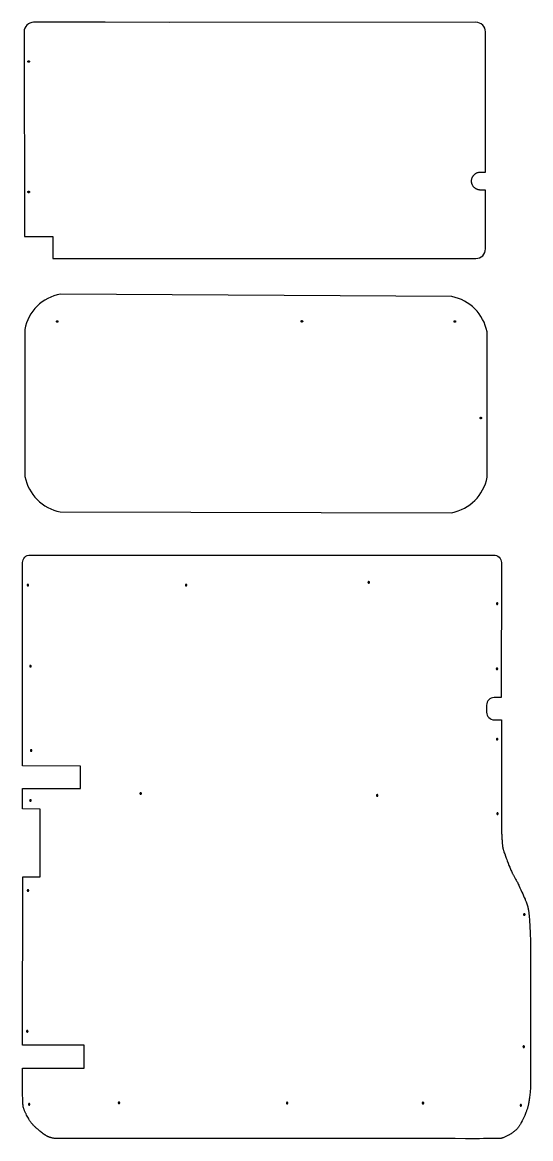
# Model space of a CAD drawing. Extents: x 850 to 7689, y -9166 to -905.
# Drawn here: x 850 to 2180, y -9166 to -6245 of the extents above; entities that cross this region are included whole.
import ezdxf

# ---------------------------------------------------------------- set-up
doc = ezdxf.new("R2010")
doc.units = 0
doc.layers.add('Default_Layer', color=1, linetype='CONTINUOUS')

msp = doc.modelspace()

# ---------------------------------------------------------------- linework, layer by layer
at = {"layer": 'Default_Layer'}
for points in [[(1236.2, -6245.7), (1066.4, -6244.9), (879.7, -6244.9, 0.414321), (854.7, -6269.9), (855.4, -6805.6), (929.9, -6805.6), (929.5, -6862.9), (1451.4, -6862.9), (2036.7, -6862.9, 0.414214), (2061.7, -6837.9), (2061.7, -6683.8), (2049, -6683.8), (2048.6, -6683.7), (2048, -6683.7), (2047.4, -6683.7), (2046.8, -6683.7), (2046.2, -6683.6), (2045, -6683.5), (2043.8, -6683.3), (2042.7, -6683), (2041.6, -6682.7), (2040.5, -6682.3), (2039.4, -6681.9), (2038.4, -6681.4), (2037.4, -6680.9), (2036.4, -6680.3), (2035.4, -6679.7), (2034.5, -6679.1), (2033.6, -6678.4), (2032.8, -6677.6), (2032, -6676.9), (2031.2, -6676), (2030.4, -6675.2), (2029.8, -6674.3), (2029.1, -6673.4), (2028.5, -6672.4), (2027.9, -6671.4), (2027.4, -6670.4), (2026.9, -6669.4), (2026.5, -6668.3), (2026.1, -6667.2), (2025.8, -6666.1), (2025.6, -6665), (2025.4, -6663.8), (2025.2, -6662.6), (2025.2, -6662.1), (2025.1, -6661.5), (2025.1, -6660.9), (2025.1, -6660.2), (2025.1, -6659.6), (2025.1, -6659), (2025.2, -6658.4), (2025.2, -6657.8), (2025.4, -6656.7), (2025.6, -6655.5), (2025.8, -6654.4), (2026.1, -6653.3), (2026.5, -6652.2), (2026.9, -6651.1), (2027.4, -6650.1), (2027.9, -6649), (2028.5, -6648.1), (2029.1, -6647.1), (2029.8, -6646.2), (2030.4, -6645.3), (2031.2, -6644.4), (2032, -6643.6), (2032.8, -6642.9), (2033.6, -6642.1), (2034.5, -6641.4), (2035.4, -6640.8), (2036.4, -6640.1), (2037.4, -6639.6), (2038.4, -6639.1), (2039.4, -6638.6), (2040.5, -6638.2), (2041.6, -6637.8), (2042.7, -6637.5), (2043.8, -6637.2), (2045, -6637), (2046.2, -6636.9), (2046.8, -6636.8), (2047.4, -6636.8), (2048, -6636.8), (2048.6, -6636.7), (2049.2, -6636.8), (2061.7, -6636.8), (2061.7, -6269.9, 0.414214), (2036.7, -6244.9), (1236.2, -6245.7)], [(2065.9, -7354), (2065.8, -7055, 0.304022), (1973.8, -6962.5), (949.9, -6956.4, 0.321483), (856.9, -7048.9), (856.9, -7433.4, 0.306061), (949.4, -7525.9), (1973.4, -7528, 0.306277), (2065.9, -7435.5), (2065.9, -7354)], [(850.1, -8982), (1012.1, -8982), (1012.1, -8921.3), (850.7, -8921.3), (851, -8480.8), (896.8, -8480.8), (896.8, -8303.7), (850.1, -8303.1), (850.1, -8249.7), (1002.1, -8249.7), (1002.1, -8190.9), (850.1, -8190.3), (850.8, -7658.8, -0.413846), (870.8, -7638.8), (2083.1, -7638.8, -0.414595), (2103.1, -7658.8), (2102.6, -8011.6), (2084.3, -8011.7, 0.414692), (2064.5, -8031.9), (2064.6, -8050.3, 0.410583), (2084.6, -8070.2), (2103.9, -8070.2), (2103.9, -8209.9), (2103.9, -8270), (2103.9, -8289.3), (2103.9, -8298.1), (2103.9, -8300.8), (2103.8, -8303.6), (2103.7, -8309.2), (2103.5, -8314.7), (2103.5, -8317.5), (2103.4, -8320.3), (2103.4, -8327.7), (2103.3, -8337.4), (2103.3, -8342.4), (2103.3, -8347.2), (2103.4, -8351.5), (2103.4, -8355), (2103.5, -8358), (2103.6, -8361.1), (2103.7, -8364.1), (2103.9, -8367.1), (2104, -8370.2), (2104.2, -8373.2), (2104.6, -8379.3), (2104.8, -8382.3), (2105, -8385.4), (2105.1, -8388.4), (2105.3, -8391.5), (2105.5, -8393), (2105.6, -8394.6), (2105.7, -8396.1), (2105.9, -8397.6), (2106.1, -8399.1), (2106.3, -8400.6), (2106.5, -8402.1), (2106.8, -8403.5), (2107.1, -8405), (2107.4, -8406.5), (2107.8, -8407.9), (2108.2, -8409.4), (2108.6, -8410.8), (2109, -8412.2), (2109.4, -8413.7), (2109.9, -8415.1), (2110.8, -8417.9), (2111.8, -8420.8), (2113.8, -8426.4), (2114.8, -8429.4), (2115.9, -8432.5), (2117.1, -8435.7), (2118.4, -8438.9), (2120.9, -8445.3), (2123.1, -8450.9), (2125.2, -8456), (2126.2, -8458.6), (2127.2, -8461.1), (2128.2, -8463.7), (2129.3, -8466.2), (2130.4, -8468.7), (2131, -8470), (2131.6, -8471.2), (2132.2, -8472.5), (2132.9, -8473.9), (2133.7, -8475.3), (2134.6, -8476.9), (2136.4, -8480), (2138.3, -8483.3), (2140.2, -8486.6), (2142, -8489.7), (2143.6, -8492.7), (2144.4, -8494), (2145, -8495.3), (2146.2, -8497.6), (2147.4, -8500.1), (2148.6, -8502.5), (2149.7, -8504.9), (2151.9, -8509.8), (2154.1, -8514.6), (2157.1, -8521.3), (2159.1, -8525.6), (2161.1, -8530.2), (2163.1, -8534.8), (2165, -8539.2), (2165.8, -8541.2), (2166.5, -8543), (2167.2, -8544.7), (2167.7, -8546.1), (2168.6, -8548.7), (2169.5, -8551.3), (2170.4, -8554), (2171.2, -8556.6), (2172, -8559.3), (2172.3, -8560.6), (2172.7, -8561.9), (2173, -8563.3), (2173.3, -8564.6), (2173.6, -8566), (2173.8, -8567.3), (2174.1, -8568.8), (2174.3, -8570.4), (2174.6, -8572.1), (2174.8, -8573.9), (2175, -8575.9), (2175.2, -8578), (2175.6, -8582.3), (2176, -8586.8), (2176.4, -8591.3), (2177, -8600), (2177.3, -8604.6), (2177.6, -8609.9), (2178, -8615.8), (2178.3, -8622.2), (2178.6, -8628.8), (2178.9, -8635.5), (2179.1, -8642.1), (2179.2, -8648.3), (2179.3, -8650.8), (2179.3, -8655.1), (2179.4, -8668.9), (2179.5, -8688.5), (2179.6, -8713.2), (2179.7, -8773.3), (2179.7, -8806.8), (2179.8, -8841.3), (2179.8, -8875.8), (2179.8, -8909.3), (2179.8, -8940.8), (2179.7, -8969.4), (2179.7, -8993.9), (2179.6, -9004.4), (2179.6, -9013.5), (2179.5, -9021.2), (2179.4, -9027.2), (2179.3, -9031.5), (2179.3, -9032.9), (2179.2, -9033.9), (2179, -9036.9), (2178.8, -9040), (2178.5, -9043.2), (2178.1, -9046.5), (2177.7, -9049.8), (2177.3, -9053.2), (2176.9, -9056.5), (2176.5, -9059.7), (2176, -9062.9), (2175.6, -9065.9), (2175.1, -9068.8), (2174.7, -9071.6), (2174.2, -9074.1), (2173.8, -9076.4), (2173.4, -9078.5), (2173, -9080.2), (2172.6, -9081.9), (2172.1, -9083.5), (2171.6, -9085.3), (2171.1, -9087), (2170.5, -9088.8), (2169.9, -9090.5), (2169.3, -9092.3), (2168.7, -9094), (2167.4, -9097.3), (2166.3, -9100.3), (2165.2, -9102.9), (2164.3, -9105.1), (2163.6, -9106.9), (2162.8, -9108.8), (2161.9, -9110.7), (2161.1, -9112.5), (2160.2, -9114.4), (2159.3, -9116.2), (2158.4, -9118), (2157.5, -9119.8), (2155.2, -9124), (2153.8, -9126.6), (2153, -9127.9), (2152.2, -9129.2), (2151.4, -9130.5), (2150.6, -9131.9), (2149.8, -9133.2), (2148.9, -9134.5), (2148, -9135.7), (2147.2, -9136.9), (2146.3, -9138.1), (2145.4, -9139.2), (2144.5, -9140.2), (2143.5, -9141.2), (2142.6, -9142.2), (2141.6, -9143.1), (2140.6, -9144.1), (2139.6, -9145), (2138.5, -9145.9), (2137.5, -9146.8), (2136.4, -9147.6), (2135.3, -9148.5), (2134.2, -9149.3), (2133.1, -9150.1), (2132, -9150.9), (2130.9, -9151.7), (2129.7, -9152.4), (2128.6, -9153.2), (2126.1, -9154.7), (2124.7, -9155.6), (2123.3, -9156.4), (2121.8, -9157.3), (2120.2, -9158.1), (2118.5, -9159), (2116.9, -9159.9), (2115.2, -9160.7), (2113.4, -9161.5), (2111.7, -9162.3), (2109.9, -9163), (2108.1, -9163.6), (2107.2, -9163.9), (2106.4, -9164.2), (2105.5, -9164.5), (2104.6, -9164.7), (2103.7, -9165), (2102.9, -9165.2), (2102.2, -9165.3), (2101.3, -9165.3), (2100, -9165.4), (2098.4, -9165.5), (2096.4, -9165.6), (2094.2, -9165.6), (2088.8, -9165.7), (2082.2, -9165.8), (2074.6, -9165.9), (2065.9, -9166), (2056.3, -9166), (2045.8, -9166.1), (2034.5, -9166.1), (2009.7, -9166.1), (1982.4, -9166), (1953.2, -9165.9), (1891, -9165.7), (1827.4, -9165.5), (1796.4, -9165.3), (1766.6, -9165.2), (1738.6, -9165.2), (1712.9, -9165.2), (1322.9, -9165.2), (1297.2, -9165.2), (1269.1, -9165.2), (1208, -9165.3), (1144, -9165.4), (1081.4, -9165.5), (1024.7, -9165.5), (999.8, -9165.5), (978.1, -9165.5), (960, -9165.5), (946.1, -9165.4), (940.9, -9165.4), (936.9, -9165.3), (934.3, -9165.2), (933.4, -9165.2), (933, -9165.2), (931.9, -9165), (930.8, -9164.8), (929.7, -9164.6), (928.6, -9164.4), (927.5, -9164.2), (926.5, -9163.9), (925.4, -9163.6), (924.3, -9163.3), (923.3, -9163), (922.2, -9162.7), (921.1, -9162.3), (920.1, -9161.9), (919.1, -9161.5), (918, -9161.1), (917, -9160.7), (916, -9160.2), (915, -9159.7), (914, -9159.1), (912.9, -9158.5), (911.8, -9157.9), (910.7, -9157.2), (909.6, -9156.4), (908.5, -9155.6), (907.3, -9154.8), (905, -9153.2), (902.8, -9151.4), (900.5, -9149.7), (898.4, -9148), (896.1, -9146.1), (893.4, -9143.9), (890.4, -9141.5), (888.9, -9140.2), (887.4, -9138.8), (885.8, -9137.5), (884.3, -9136.1), (882.8, -9134.7), (881.4, -9133.3), (880.1, -9132), (878.8, -9130.7), (877.6, -9129.4), (876.5, -9128.2), (875.5, -9127), (874.5, -9125.8), (873.6, -9124.5), (872.7, -9123.3), (871.7, -9122), (870.9, -9120.7), (870, -9119.4), (869.1, -9118.1), (868.3, -9116.8), (867.5, -9115.4), (866.7, -9114.1), (865.9, -9112.7), (864.4, -9110), (862.9, -9107.2), (861.4, -9104.4), (859.9, -9101.4), (859.1, -9099.9), (858.3, -9098.3), (857.6, -9096.8), (856.8, -9095.2), (856.1, -9093.6), (855.5, -9091.9), (854.8, -9090.3), (854.2, -9088.6), (853.7, -9087), (853.2, -9085.3), (852.9, -9084.4), (852.7, -9083.6), (852.5, -9082.8), (852.3, -9081.9), (852.3, -9081.5), (852.2, -9080.9), (852, -9079.6), (851.9, -9078), (851.7, -9076.1), (851.6, -9073.9), (851.5, -9071.5), (851.4, -9068.9), (851.2, -9066.1), (851, -9059.8), (850.8, -9053), (850.7, -9045.7), (850.5, -9038), (850.4, -9030.2), (850.3, -9022.3), (850.3, -9014.5), (850.2, -9007), (850.1, -8993.1), (850.1, -8982)]]:
    msp.add_lwpolyline(points, format="xyb", close=True, dxfattribs=at)
for points in [[(868.7, -6347.6), (868.7, -6347.8), (868.6, -6348), (868.6, -6348.2), (868.5, -6348.4), (868.4, -6348.6), (868.3, -6348.8), (868.2, -6348.9), (868.1, -6349.1), (867.9, -6349.2), (867.8, -6349.3), (867.6, -6349.4), (867.4, -6349.5), (867.3, -6349.6), (867.1, -6349.6), (866.9, -6349.6), (866.7, -6349.6), (866.5, -6349.6), (866.3, -6349.6), (866.1, -6349.6), (865.9, -6349.5), (865.7, -6349.4), (865.5, -6349.3), (865.4, -6349.2), (865.3, -6349.1), (865.1, -6348.9), (865, -6348.8), (864.9, -6348.6), (864.8, -6348.4), (864.8, -6348.2), (864.7, -6348), (864.7, -6347.8), (864.7, -6347.6), (864.7, -6347.4), (864.7, -6347.2), (864.8, -6347), (864.8, -6346.9), (864.9, -6346.7), (865, -6346.5), (865.1, -6346.4), (865.3, -6346.2), (865.4, -6346.1), (865.5, -6346), (865.7, -6345.9), (865.9, -6345.8), (866.1, -6345.7), (866.3, -6345.7), (866.5, -6345.7), (866.7, -6345.6), (866.9, -6345.7), (867.1, -6345.7), (867.3, -6345.7), (867.4, -6345.8), (867.6, -6345.9), (867.8, -6346), (867.9, -6346.1), (868.1, -6346.2), (868.2, -6346.4), (868.3, -6346.5), (868.4, -6346.7), (868.5, -6346.9), (868.6, -6347), (868.6, -6347.2), (868.7, -6347.4), (868.7, -6347.6)], [(868.6, -6688.8), (868.6, -6689), (868.6, -6689.2), (868.6, -6689.4), (868.5, -6689.6), (868.4, -6689.8), (868.3, -6690), (868.2, -6690.1), (868.1, -6690.3), (867.9, -6690.4), (867.8, -6690.5), (867.6, -6690.6), (867.4, -6690.7), (867.2, -6690.7), (867, -6690.8), (866.8, -6690.8), (866.6, -6690.8), (866.4, -6690.8), (866.2, -6690.8), (866.1, -6690.7), (865.9, -6690.7), (865.7, -6690.6), (865.5, -6690.5), (865.4, -6690.4), (865.2, -6690.3), (865.1, -6690.1), (865, -6690), (864.9, -6689.8), (864.8, -6689.6), (864.7, -6689.4), (864.7, -6689.2), (864.7, -6689), (864.6, -6688.8), (864.7, -6688.6), (864.7, -6688.4), (864.7, -6688.2), (864.8, -6688.1), (864.9, -6687.9), (865, -6687.7), (865.1, -6687.6), (865.2, -6687.4), (865.4, -6687.3), (865.5, -6687.2), (865.7, -6687.1), (865.9, -6687), (866.1, -6686.9), (866.2, -6686.9), (866.4, -6686.8), (866.6, -6686.8), (866.8, -6686.8), (867, -6686.9), (867.2, -6686.9), (867.4, -6687), (867.6, -6687.1), (867.8, -6687.2), (867.9, -6687.3), (868.1, -6687.4), (868.2, -6687.6), (868.3, -6687.7), (868.4, -6687.9), (868.5, -6688.1), (868.6, -6688.2), (868.6, -6688.4), (868.6, -6688.6), (868.6, -6688.8)], [(943.3, -7027.8), (943.3, -7028), (943.2, -7028.2), (943.2, -7028.4), (943.1, -7028.5), (943, -7028.7), (942.9, -7028.9), (942.8, -7029), (942.7, -7029.2), (942.6, -7029.3), (942.4, -7029.4), (942.2, -7029.5), (942.1, -7029.6), (941.9, -7029.7), (941.7, -7029.7), (941.5, -7029.8), (941.3, -7029.8), (941.1, -7029.8), (940.9, -7029.7), (940.7, -7029.7), (940.5, -7029.6), (940.3, -7029.5), (940.2, -7029.4), (940, -7029.3), (939.9, -7029.2), (939.7, -7029), (939.6, -7028.9), (939.5, -7028.7), (939.4, -7028.5), (939.4, -7028.4), (939.3, -7028.2), (939.3, -7028), (939.3, -7027.8), (939.3, -7027.6), (939.3, -7027.4), (939.4, -7027.2), (939.4, -7027), (939.5, -7026.8), (939.6, -7026.6), (939.7, -7026.5), (939.9, -7026.3), (940, -7026.2), (940.2, -7026.1), (940.3, -7026), (940.5, -7025.9), (940.7, -7025.9), (940.9, -7025.8), (941.1, -7025.8), (941.3, -7025.8), (941.5, -7025.8), (941.7, -7025.8), (941.9, -7025.9), (942.1, -7025.9), (942.2, -7026), (942.4, -7026.1), (942.6, -7026.2), (942.7, -7026.3), (942.8, -7026.5), (942.9, -7026.6), (943, -7026.8), (943.1, -7027), (943.2, -7027.2), (943.2, -7027.4), (943.3, -7027.6), (943.3, -7027.8)], [(1583.4, -7027.3), (1583.4, -7027.5), (1583.4, -7027.7), (1583.3, -7027.9), (1583.3, -7028.1), (1583.2, -7028.3), (1583.1, -7028.4), (1583, -7028.6), (1582.8, -7028.7), (1582.7, -7028.9), (1582.5, -7029), (1582.4, -7029.1), (1582.2, -7029.2), (1582, -7029.2), (1581.8, -7029.3), (1581.6, -7029.3), (1581.4, -7029.3), (1581.2, -7029.3), (1581, -7029.3), (1580.8, -7029.2), (1580.6, -7029.2), (1580.5, -7029.1), (1580.3, -7029), (1580.2, -7028.9), (1580, -7028.7), (1579.9, -7028.6), (1579.8, -7028.4), (1579.7, -7028.3), (1579.6, -7028.1), (1579.5, -7027.9), (1579.5, -7027.7), (1579.4, -7027.5), (1579.4, -7027.3), (1579.4, -7027.1), (1579.5, -7026.9), (1579.5, -7026.7), (1579.6, -7026.5), (1579.7, -7026.4), (1579.8, -7026.2), (1579.9, -7026.1), (1580, -7025.9), (1580.2, -7025.8), (1580.3, -7025.7), (1580.5, -7025.6), (1580.6, -7025.5), (1580.8, -7025.4), (1581, -7025.4), (1581.2, -7025.3), (1581.4, -7025.3), (1581.6, -7025.3), (1581.8, -7025.4), (1582, -7025.4), (1582.2, -7025.5), (1582.4, -7025.6), (1582.5, -7025.7), (1582.7, -7025.8), (1582.8, -7025.9), (1583, -7026.1), (1583.1, -7026.2), (1583.2, -7026.4), (1583.3, -7026.5), (1583.3, -7026.7), (1583.4, -7026.9), (1583.4, -7027.1), (1583.4, -7027.3)], [(1983.4, -7027.7), (1983.4, -7027.9), (1983.4, -7028.1), (1983.3, -7028.2), (1983.3, -7028.4), (1983.2, -7028.6), (1983.1, -7028.8), (1983, -7028.9), (1982.8, -7029.1), (1982.7, -7029.2), (1982.5, -7029.3), (1982.4, -7029.4), (1982.2, -7029.5), (1982, -7029.6), (1981.8, -7029.6), (1981.6, -7029.6), (1981.4, -7029.7), (1981.2, -7029.6), (1981, -7029.6), (1980.8, -7029.6), (1980.6, -7029.5), (1980.5, -7029.4), (1980.3, -7029.3), (1980.1, -7029.2), (1980, -7029.1), (1979.9, -7028.9), (1979.8, -7028.8), (1979.7, -7028.6), (1979.6, -7028.4), (1979.5, -7028.2), (1979.5, -7028.1), (1979.4, -7027.9), (1979.4, -7027.7), (1979.4, -7027.4), (1979.5, -7027.2), (1979.5, -7027.1), (1979.6, -7026.9), (1979.7, -7026.7), (1979.8, -7026.5), (1979.9, -7026.4), (1980, -7026.2), (1980.1, -7026.1), (1980.3, -7026), (1980.5, -7025.9), (1980.6, -7025.8), (1980.8, -7025.7), (1981, -7025.7), (1981.2, -7025.7), (1981.4, -7025.7), (1981.6, -7025.7), (1981.8, -7025.7), (1982, -7025.7), (1982.2, -7025.8), (1982.4, -7025.9), (1982.5, -7026), (1982.7, -7026.1), (1982.8, -7026.2), (1983, -7026.4), (1983.1, -7026.5), (1983.2, -7026.7), (1983.3, -7026.9), (1983.3, -7027.1), (1983.4, -7027.2), (1983.4, -7027.4), (1983.4, -7027.7)], [(2051.5, -7280.3), (2051.5, -7280.6), (2051.5, -7280.8), (2051.4, -7280.9), (2051.3, -7281.1), (2051.3, -7281.3), (2051.2, -7281.5), (2051, -7281.6), (2050.9, -7281.8), (2050.8, -7281.9), (2050.6, -7282), (2050.4, -7282.1), (2050.3, -7282.2), (2050.1, -7282.3), (2049.9, -7282.3), (2049.7, -7282.3), (2049.5, -7282.3), (2049.3, -7282.3), (2049.1, -7282.3), (2048.9, -7282.3), (2048.7, -7282.2), (2048.5, -7282.1), (2048.4, -7282), (2048.2, -7281.9), (2048.1, -7281.8), (2047.9, -7281.6), (2047.8, -7281.5), (2047.7, -7281.3), (2047.6, -7281.1), (2047.6, -7280.9), (2047.5, -7280.8), (2047.5, -7280.6), (2047.5, -7280.3), (2047.5, -7280.1), (2047.5, -7279.9), (2047.6, -7279.8), (2047.6, -7279.6), (2047.7, -7279.4), (2047.8, -7279.2), (2047.9, -7279.1), (2048.1, -7278.9), (2048.2, -7278.8), (2048.4, -7278.7), (2048.5, -7278.6), (2048.7, -7278.5), (2048.9, -7278.4), (2049.1, -7278.4), (2049.3, -7278.4), (2049.5, -7278.3), (2049.7, -7278.4), (2049.9, -7278.4), (2050.1, -7278.4), (2050.3, -7278.5), (2050.4, -7278.6), (2050.6, -7278.7), (2050.8, -7278.8), (2050.9, -7278.9), (2051, -7279.1), (2051.2, -7279.2), (2051.3, -7279.4), (2051.3, -7279.6), (2051.4, -7279.8), (2051.5, -7279.9), (2051.5, -7280.1), (2051.5, -7280.3)], [(1758.1, -7710.3), (1758.1, -7710.1), (1758.1, -7709.9), (1758, -7709.7), (1758, -7709.5), (1757.9, -7709.4), (1757.8, -7709.2), (1757.7, -7709.1), (1757.5, -7708.9), (1757.4, -7708.8), (1757.2, -7708.7), (1757.1, -7708.6), (1756.9, -7708.5), (1756.7, -7708.4), (1756.5, -7708.4), (1756.3, -7708.3), (1756.1, -7708.3), (1755.9, -7708.3), (1755.7, -7708.4), (1755.5, -7708.4), (1755.4, -7708.5), (1755.2, -7708.6), (1755, -7708.7), (1754.9, -7708.8), (1754.7, -7708.9), (1754.6, -7709.1), (1754.5, -7709.2), (1754.4, -7709.4), (1754.3, -7709.5), (1754.2, -7709.7), (1754.2, -7709.9), (1754.1, -7710.1), (1754.1, -7710.3), (1754.1, -7710.5), (1754.2, -7710.7), (1754.2, -7710.9), (1754.3, -7711.1), (1754.4, -7711.3), (1754.5, -7711.4), (1754.6, -7711.6), (1754.7, -7711.7), (1754.9, -7711.9), (1755, -7712), (1755.2, -7712.1), (1755.4, -7712.2), (1755.5, -7712.2), (1755.7, -7712.3), (1755.9, -7712.3), (1756.1, -7712.3), (1756.3, -7712.3), (1756.5, -7712.3), (1756.7, -7712.2), (1756.9, -7712.2), (1757.1, -7712.1), (1757.2, -7712), (1757.4, -7711.9), (1757.5, -7711.7), (1757.7, -7711.6), (1757.8, -7711.4), (1757.9, -7711.3), (1758, -7711.1), (1758, -7710.9), (1758.1, -7710.7), (1758.1, -7710.5), (1758.1, -7710.3)], [(866.6, -7717.5), (866.6, -7717.3), (866.5, -7717.1), (866.5, -7716.9), (866.4, -7716.7), (866.3, -7716.6), (866.2, -7716.4), (866.1, -7716.3), (866, -7716.1), (865.9, -7716), (865.7, -7715.9), (865.5, -7715.8), (865.4, -7715.7), (865.2, -7715.6), (865, -7715.6), (864.8, -7715.5), (864.6, -7715.5), (864.4, -7715.5), (864.2, -7715.6), (864, -7715.6), (863.8, -7715.7), (863.6, -7715.8), (863.5, -7715.9), (863.3, -7716), (863.2, -7716.1), (863, -7716.3), (862.9, -7716.4), (862.8, -7716.6), (862.7, -7716.7), (862.7, -7716.9), (862.6, -7717.1), (862.6, -7717.3), (862.6, -7717.5), (862.6, -7717.7), (862.6, -7717.9), (862.7, -7718.1), (862.7, -7718.3), (862.8, -7718.5), (862.9, -7718.6), (863, -7718.8), (863.2, -7718.9), (863.3, -7719.1), (863.5, -7719.2), (863.6, -7719.3), (863.8, -7719.4), (864, -7719.4), (864.2, -7719.5), (864.4, -7719.5), (864.6, -7719.5), (864.8, -7719.5), (865, -7719.5), (865.2, -7719.4), (865.4, -7719.4), (865.5, -7719.3), (865.7, -7719.2), (865.9, -7719.1), (866, -7718.9), (866.1, -7718.8), (866.2, -7718.6), (866.3, -7718.5), (866.4, -7718.3), (866.5, -7718.1), (866.5, -7717.9), (866.6, -7717.7), (866.6, -7717.5)], [(1280.5, -7717.5), (1280.5, -7717.3), (1280.5, -7717.1), (1280.4, -7716.9), (1280.4, -7716.7), (1280.3, -7716.6), (1280.2, -7716.4), (1280.1, -7716.3), (1279.9, -7716.1), (1279.8, -7716), (1279.6, -7715.9), (1279.5, -7715.8), (1279.3, -7715.7), (1279.1, -7715.6), (1278.9, -7715.6), (1278.7, -7715.5), (1278.5, -7715.5), (1278.3, -7715.5), (1278.1, -7715.6), (1277.9, -7715.6), (1277.7, -7715.7), (1277.6, -7715.8), (1277.4, -7715.9), (1277.3, -7716), (1277.1, -7716.1), (1277, -7716.3), (1276.9, -7716.4), (1276.8, -7716.6), (1276.7, -7716.7), (1276.6, -7716.9), (1276.6, -7717.1), (1276.5, -7717.3), (1276.5, -7717.5), (1276.5, -7717.7), (1276.6, -7717.9), (1276.6, -7718.1), (1276.7, -7718.3), (1276.8, -7718.5), (1276.9, -7718.6), (1277, -7718.8), (1277.1, -7718.9), (1277.3, -7719.1), (1277.4, -7719.2), (1277.6, -7719.3), (1277.7, -7719.4), (1277.9, -7719.4), (1278.1, -7719.5), (1278.3, -7719.5), (1278.5, -7719.5), (1278.7, -7719.5), (1278.9, -7719.5), (1279.1, -7719.4), (1279.3, -7719.4), (1279.5, -7719.3), (1279.6, -7719.2), (1279.8, -7719.1), (1279.9, -7718.9), (1280.1, -7718.8), (1280.2, -7718.6), (1280.3, -7718.5), (1280.4, -7718.3), (1280.4, -7718.1), (1280.5, -7717.9), (1280.5, -7717.7), (1280.5, -7717.5)], [(2094.3, -7766), (2094.3, -7765.8), (2094.3, -7765.6), (2094.2, -7765.4), (2094.1, -7765.2), (2094.1, -7765), (2094, -7764.8), (2093.8, -7764.7), (2093.7, -7764.5), (2093.6, -7764.4), (2093.4, -7764.3), (2093.3, -7764.2), (2093.1, -7764.1), (2092.9, -7764.1), (2092.7, -7764), (2092.5, -7764), (2092.3, -7764), (2092.1, -7764), (2091.9, -7764), (2091.7, -7764.1), (2091.5, -7764.1), (2091.4, -7764.2), (2091.2, -7764.3), (2091, -7764.4), (2090.9, -7764.5), (2090.8, -7764.7), (2090.6, -7764.8), (2090.5, -7765), (2090.5, -7765.2), (2090.4, -7765.4), (2090.3, -7765.6), (2090.3, -7765.8), (2090.3, -7766), (2090.3, -7766.2), (2090.3, -7766.4), (2090.4, -7766.6), (2090.5, -7766.7), (2090.5, -7766.9), (2090.6, -7767.1), (2090.8, -7767.2), (2090.9, -7767.4), (2091, -7767.5), (2091.2, -7767.6), (2091.4, -7767.7), (2091.5, -7767.8), (2091.7, -7767.9), (2091.9, -7767.9), (2092.1, -7768), (2092.3, -7768), (2092.5, -7768), (2092.7, -7767.9), (2092.9, -7767.9), (2093.1, -7767.8), (2093.3, -7767.7), (2093.4, -7767.6), (2093.6, -7767.5), (2093.7, -7767.4), (2093.8, -7767.2), (2094, -7767.1), (2094.1, -7766.9), (2094.1, -7766.7), (2094.2, -7766.6), (2094.3, -7766.4), (2094.3, -7766.2), (2094.3, -7766)], [(873.2, -7929.7), (873.2, -7929.5), (873.2, -7929.3), (873.2, -7929.1), (873.1, -7928.9), (873, -7928.7), (872.9, -7928.6), (872.8, -7928.4), (872.7, -7928.3), (872.5, -7928.2), (872.4, -7928), (872.2, -7927.9), (872, -7927.9), (871.8, -7927.8), (871.6, -7927.7), (871.5, -7927.7), (871.2, -7927.7), (871, -7927.7), (870.8, -7927.7), (870.7, -7927.8), (870.5, -7927.9), (870.3, -7927.9), (870.1, -7928), (870, -7928.2), (869.8, -7928.3), (869.7, -7928.4), (869.6, -7928.6), (869.5, -7928.7), (869.4, -7928.9), (869.3, -7929.1), (869.3, -7929.3), (869.3, -7929.5), (869.2, -7929.7), (869.3, -7929.9), (869.3, -7930.1), (869.3, -7930.3), (869.4, -7930.5), (869.5, -7930.7), (869.6, -7930.8), (869.7, -7931), (869.8, -7931.1), (870, -7931.2), (870.1, -7931.4), (870.3, -7931.5), (870.5, -7931.5), (870.7, -7931.6), (870.8, -7931.7), (871, -7931.7), (871.2, -7931.7), (871.5, -7931.7), (871.6, -7931.7), (871.8, -7931.6), (872, -7931.5), (872.2, -7931.5), (872.4, -7931.4), (872.5, -7931.2), (872.7, -7931.1), (872.8, -7931), (872.9, -7930.8), (873, -7930.7), (873.1, -7930.5), (873.2, -7930.3), (873.2, -7930.1), (873.2, -7929.9), (873.2, -7929.7)], [(2093.7, -7936.7), (2093.7, -7936.5), (2093.6, -7936.3), (2093.6, -7936.1), (2093.5, -7935.9), (2093.4, -7935.7), (2093.3, -7935.6), (2093.2, -7935.4), (2093.1, -7935.3), (2092.9, -7935.1), (2092.8, -7935), (2092.6, -7934.9), (2092.5, -7934.8), (2092.3, -7934.8), (2092.1, -7934.7), (2091.9, -7934.7), (2091.7, -7934.7), (2091.5, -7934.7), (2091.3, -7934.7), (2091.1, -7934.8), (2090.9, -7934.8), (2090.7, -7934.9), (2090.6, -7935), (2090.4, -7935.1), (2090.3, -7935.3), (2090.1, -7935.4), (2090, -7935.6), (2089.9, -7935.7), (2089.8, -7935.9), (2089.8, -7936.1), (2089.7, -7936.3), (2089.7, -7936.5), (2089.7, -7936.7), (2089.7, -7936.9), (2089.7, -7937.1), (2089.8, -7937.3), (2089.8, -7937.4), (2089.9, -7937.6), (2090, -7937.8), (2090.1, -7937.9), (2090.3, -7938.1), (2090.4, -7938.2), (2090.6, -7938.3), (2090.7, -7938.4), (2090.9, -7938.5), (2091.1, -7938.6), (2091.3, -7938.6), (2091.5, -7938.7), (2091.7, -7938.7), (2091.9, -7938.7), (2092.1, -7938.6), (2092.3, -7938.6), (2092.5, -7938.5), (2092.6, -7938.4), (2092.8, -7938.3), (2092.9, -7938.2), (2093.1, -7938.1), (2093.2, -7937.9), (2093.3, -7937.8), (2093.4, -7937.6), (2093.5, -7937.4), (2093.6, -7937.3), (2093.6, -7937.1), (2093.7, -7936.9), (2093.7, -7936.7)], [(2094.2, -8120.9), (2094.2, -8120.7), (2094.1, -8120.5), (2094.1, -8120.3), (2094, -8120.1), (2093.9, -8119.9), (2093.8, -8119.8), (2093.7, -8119.6), (2093.6, -8119.5), (2093.4, -8119.3), (2093.3, -8119.2), (2093.1, -8119.1), (2092.9, -8119), (2092.8, -8119), (2092.6, -8118.9), (2092.4, -8118.9), (2092.2, -8118.9), (2092, -8118.9), (2091.8, -8118.9), (2091.6, -8119), (2091.4, -8119), (2091.2, -8119.1), (2091, -8119.2), (2090.9, -8119.3), (2090.8, -8119.5), (2090.6, -8119.6), (2090.5, -8119.8), (2090.4, -8119.9), (2090.3, -8120.1), (2090.3, -8120.3), (2090.2, -8120.5), (2090.2, -8120.7), (2090.2, -8120.9), (2090.2, -8121.1), (2090.2, -8121.3), (2090.3, -8121.5), (2090.3, -8121.7), (2090.4, -8121.8), (2090.5, -8122), (2090.6, -8122.2), (2090.8, -8122.3), (2090.9, -8122.4), (2091, -8122.6), (2091.2, -8122.7), (2091.4, -8122.7), (2091.6, -8122.8), (2091.8, -8122.9), (2092, -8122.9), (2092.2, -8122.9), (2092.4, -8122.9), (2092.6, -8122.9), (2092.8, -8122.8), (2092.9, -8122.7), (2093.1, -8122.7), (2093.3, -8122.6), (2093.4, -8122.4), (2093.6, -8122.3), (2093.7, -8122.2), (2093.8, -8122), (2093.9, -8121.8), (2094, -8121.7), (2094.1, -8121.5), (2094.1, -8121.3), (2094.2, -8121.1), (2094.2, -8120.9)], [(875.2, -8150.3), (875.2, -8150.1), (875.1, -8149.9), (875.1, -8149.7), (875, -8149.6), (874.9, -8149.4), (874.8, -8149.2), (874.7, -8149.1), (874.6, -8148.9), (874.4, -8148.8), (874.3, -8148.7), (874.1, -8148.6), (873.9, -8148.5), (873.8, -8148.4), (873.6, -8148.4), (873.4, -8148.3), (873.2, -8148.3), (873, -8148.3), (872.8, -8148.4), (872.6, -8148.4), (872.4, -8148.5), (872.2, -8148.6), (872.1, -8148.7), (871.9, -8148.8), (871.8, -8148.9), (871.6, -8149.1), (871.5, -8149.2), (871.4, -8149.4), (871.3, -8149.6), (871.3, -8149.7), (871.2, -8149.9), (871.2, -8150.1), (871.2, -8150.3), (871.2, -8150.5), (871.2, -8150.7), (871.3, -8150.9), (871.3, -8151.1), (871.4, -8151.3), (871.5, -8151.5), (871.6, -8151.6), (871.8, -8151.8), (871.9, -8151.9), (872.1, -8152), (872.2, -8152.1), (872.4, -8152.2), (872.6, -8152.2), (872.8, -8152.3), (873, -8152.3), (873.2, -8152.3), (873.4, -8152.3), (873.6, -8152.3), (873.8, -8152.2), (873.9, -8152.2), (874.1, -8152.1), (874.3, -8152), (874.4, -8151.9), (874.6, -8151.8), (874.7, -8151.6), (874.8, -8151.5), (874.9, -8151.3), (875, -8151.1), (875.1, -8150.9), (875.1, -8150.7), (875.2, -8150.5), (875.2, -8150.3)], [(1161.5, -8262.7), (1161.5, -8262.5), (1161.5, -8262.3), (1161.4, -8262.1), (1161.4, -8261.9), (1161.3, -8261.8), (1161.2, -8261.6), (1161.1, -8261.4), (1160.9, -8261.3), (1160.8, -8261.2), (1160.6, -8261.1), (1160.5, -8261), (1160.3, -8260.9), (1160.1, -8260.8), (1159.9, -8260.8), (1159.7, -8260.7), (1159.5, -8260.7), (1159.3, -8260.7), (1159.1, -8260.8), (1158.9, -8260.8), (1158.7, -8260.9), (1158.6, -8261), (1158.4, -8261.1), (1158.2, -8261.2), (1158.1, -8261.3), (1158, -8261.4), (1157.9, -8261.6), (1157.8, -8261.8), (1157.7, -8261.9), (1157.6, -8262.1), (1157.6, -8262.3), (1157.5, -8262.5), (1157.5, -8262.7), (1157.5, -8262.9), (1157.6, -8263.1), (1157.6, -8263.3), (1157.7, -8263.5), (1157.8, -8263.7), (1157.9, -8263.8), (1158, -8264), (1158.1, -8264.1), (1158.2, -8264.3), (1158.4, -8264.4), (1158.6, -8264.5), (1158.7, -8264.6), (1158.9, -8264.6), (1159.1, -8264.7), (1159.3, -8264.7), (1159.5, -8264.7), (1159.7, -8264.7), (1159.9, -8264.7), (1160.1, -8264.6), (1160.3, -8264.6), (1160.5, -8264.5), (1160.6, -8264.4), (1160.8, -8264.3), (1160.9, -8264.1), (1161.1, -8264), (1161.2, -8263.8), (1161.3, -8263.7), (1161.4, -8263.5), (1161.4, -8263.3), (1161.5, -8263.1), (1161.5, -8262.9), (1161.5, -8262.7)], [(1780.4, -8267.9), (1780.3, -8267.7), (1780.3, -8267.5), (1780.3, -8267.3), (1780.2, -8267.1), (1780.1, -8266.9), (1780, -8266.8), (1779.9, -8266.6), (1779.8, -8266.5), (1779.6, -8266.4), (1779.5, -8266.2), (1779.3, -8266.1), (1779.1, -8266.1), (1778.9, -8266), (1778.8, -8265.9), (1778.6, -8265.9), (1778.4, -8265.9), (1778.1, -8265.9), (1778, -8265.9), (1777.8, -8266), (1777.6, -8266.1), (1777.4, -8266.1), (1777.2, -8266.2), (1777.1, -8266.4), (1776.9, -8266.5), (1776.8, -8266.6), (1776.7, -8266.8), (1776.6, -8266.9), (1776.5, -8267.1), (1776.4, -8267.3), (1776.4, -8267.5), (1776.4, -8267.7), (1776.4, -8267.9), (1776.4, -8268.1), (1776.4, -8268.3), (1776.4, -8268.5), (1776.5, -8268.7), (1776.6, -8268.8), (1776.7, -8269), (1776.8, -8269.2), (1776.9, -8269.3), (1777.1, -8269.4), (1777.2, -8269.6), (1777.4, -8269.7), (1777.6, -8269.7), (1777.8, -8269.8), (1778, -8269.9), (1778.1, -8269.9), (1778.4, -8269.9), (1778.6, -8269.9), (1778.8, -8269.9), (1778.9, -8269.8), (1779.1, -8269.7), (1779.3, -8269.7), (1779.5, -8269.6), (1779.6, -8269.4), (1779.8, -8269.3), (1779.9, -8269.2), (1780, -8269), (1780.1, -8268.8), (1780.2, -8268.7), (1780.3, -8268.5), (1780.3, -8268.3), (1780.3, -8268.1), (1780.4, -8267.9)], [(873.2, -8281.1), (873.2, -8280.8), (873.2, -8280.6), (873.1, -8280.5), (873.1, -8280.3), (873, -8280.1), (872.9, -8279.9), (872.8, -8279.8), (872.6, -8279.6), (872.5, -8279.5), (872.3, -8279.4), (872.2, -8279.3), (872, -8279.2), (871.8, -8279.1), (871.6, -8279.1), (871.4, -8279.1), (871.2, -8279.1), (871, -8279.1), (870.8, -8279.1), (870.6, -8279.1), (870.4, -8279.2), (870.3, -8279.3), (870.1, -8279.4), (870, -8279.5), (869.8, -8279.6), (869.7, -8279.8), (869.6, -8279.9), (869.5, -8280.1), (869.4, -8280.3), (869.3, -8280.5), (869.3, -8280.6), (869.2, -8280.8), (869.2, -8281.1), (869.2, -8281.3), (869.3, -8281.5), (869.3, -8281.6), (869.4, -8281.8), (869.5, -8282), (869.6, -8282.2), (869.7, -8282.3), (869.8, -8282.5), (870, -8282.6), (870.1, -8282.7), (870.3, -8282.8), (870.4, -8282.9), (870.6, -8283), (870.8, -8283), (871, -8283), (871.2, -8283.1), (871.4, -8283), (871.6, -8283), (871.8, -8283), (872, -8282.9), (872.2, -8282.8), (872.3, -8282.7), (872.5, -8282.6), (872.6, -8282.5), (872.8, -8282.3), (872.9, -8282.2), (873, -8282), (873.1, -8281.8), (873.1, -8281.6), (873.2, -8281.5), (873.2, -8281.3), (873.2, -8281.1)], [(2094.9, -8315.5), (2094.9, -8315.3), (2094.9, -8315.1), (2094.8, -8314.9), (2094.7, -8314.7), (2094.7, -8314.6), (2094.6, -8314.4), (2094.4, -8314.2), (2094.3, -8314.1), (2094.2, -8314), (2094, -8313.9), (2093.9, -8313.8), (2093.7, -8313.7), (2093.5, -8313.6), (2093.3, -8313.6), (2093.1, -8313.5), (2092.9, -8313.5), (2092.7, -8313.5), (2092.5, -8313.6), (2092.3, -8313.6), (2092.1, -8313.7), (2092, -8313.8), (2091.8, -8313.9), (2091.6, -8314), (2091.5, -8314.1), (2091.4, -8314.2), (2091.2, -8314.4), (2091.1, -8314.6), (2091.1, -8314.7), (2091, -8314.9), (2090.9, -8315.1), (2090.9, -8315.3), (2090.9, -8315.5), (2090.9, -8315.7), (2090.9, -8315.9), (2091, -8316.1), (2091.1, -8316.3), (2091.1, -8316.5), (2091.2, -8316.6), (2091.4, -8316.8), (2091.5, -8316.9), (2091.6, -8317.1), (2091.8, -8317.2), (2092, -8317.3), (2092.1, -8317.4), (2092.3, -8317.4), (2092.5, -8317.5), (2092.7, -8317.5), (2092.9, -8317.5), (2093.1, -8317.5), (2093.3, -8317.5), (2093.5, -8317.4), (2093.7, -8317.4), (2093.9, -8317.3), (2094, -8317.2), (2094.2, -8317.1), (2094.3, -8316.9), (2094.4, -8316.8), (2094.6, -8316.6), (2094.7, -8316.5), (2094.7, -8316.3), (2094.8, -8316.1), (2094.9, -8315.9), (2094.9, -8315.7), (2094.9, -8315.5)], [(867, -8516.6), (867, -8516.4), (866.9, -8516.2), (866.9, -8516), (866.8, -8515.8), (866.7, -8515.6), (866.6, -8515.5), (866.5, -8515.3), (866.4, -8515.2), (866.2, -8515.1), (866.1, -8514.9), (865.9, -8514.8), (865.8, -8514.8), (865.6, -8514.7), (865.4, -8514.6), (865.2, -8514.6), (865, -8514.6), (864.8, -8514.6), (864.6, -8514.6), (864.4, -8514.7), (864.2, -8514.8), (864, -8514.8), (863.9, -8514.9), (863.7, -8515.1), (863.6, -8515.2), (863.4, -8515.3), (863.3, -8515.5), (863.2, -8515.6), (863.1, -8515.8), (863.1, -8516), (863, -8516.2), (863, -8516.4), (863, -8516.6), (863, -8516.8), (863, -8517), (863.1, -8517.2), (863.1, -8517.4), (863.2, -8517.6), (863.3, -8517.7), (863.4, -8517.9), (863.6, -8518), (863.7, -8518.1), (863.9, -8518.3), (864, -8518.4), (864.2, -8518.4), (864.4, -8518.5), (864.6, -8518.6), (864.8, -8518.6), (865, -8518.6), (865.2, -8518.6), (865.4, -8518.6), (865.6, -8518.5), (865.8, -8518.4), (865.9, -8518.4), (866.1, -8518.3), (866.2, -8518.1), (866.4, -8518), (866.5, -8517.9), (866.6, -8517.7), (866.7, -8517.6), (866.8, -8517.4), (866.9, -8517.2), (866.9, -8517), (867, -8516.8), (867, -8516.6)], [(2165.2, -8579.6), (2165.1, -8579.4), (2165.1, -8579.2), (2165.1, -8579.1), (2165, -8578.9), (2164.9, -8578.7), (2164.8, -8578.5), (2164.7, -8578.4), (2164.6, -8578.2), (2164.4, -8578.1), (2164.3, -8578), (2164.1, -8577.9), (2163.9, -8577.8), (2163.7, -8577.7), (2163.6, -8577.7), (2163.4, -8577.7), (2163.2, -8577.6), (2163, -8577.7), (2162.8, -8577.7), (2162.6, -8577.7), (2162.4, -8577.8), (2162.2, -8577.9), (2162, -8578), (2161.9, -8578.1), (2161.7, -8578.2), (2161.6, -8578.4), (2161.5, -8578.5), (2161.4, -8578.7), (2161.3, -8578.9), (2161.2, -8579.1), (2161.2, -8579.2), (2161.2, -8579.4), (2161.2, -8579.6), (2161.2, -8579.9), (2161.2, -8580.1), (2161.2, -8580.2), (2161.3, -8580.4), (2161.4, -8580.6), (2161.5, -8580.8), (2161.6, -8580.9), (2161.7, -8581.1), (2161.9, -8581.2), (2162, -8581.3), (2162.2, -8581.4), (2162.4, -8581.5), (2162.6, -8581.6), (2162.8, -8581.6), (2163, -8581.6), (2163.2, -8581.6), (2163.4, -8581.6), (2163.6, -8581.6), (2163.7, -8581.6), (2163.9, -8581.5), (2164.1, -8581.4), (2164.3, -8581.3), (2164.4, -8581.2), (2164.6, -8581.1), (2164.7, -8580.9), (2164.8, -8580.8), (2164.9, -8580.6), (2165, -8580.4), (2165.1, -8580.2), (2165.1, -8580.1), (2165.1, -8579.9), (2165.2, -8579.6)], [(865, -8885), (865, -8884.8), (865, -8884.6), (864.9, -8884.4), (864.9, -8884.3), (864.8, -8884.1), (864.7, -8883.9), (864.6, -8883.8), (864.4, -8883.6), (864.3, -8883.5), (864.1, -8883.4), (864, -8883.3), (863.8, -8883.2), (863.6, -8883.1), (863.4, -8883.1), (863.2, -8883.1), (863, -8883), (862.8, -8883.1), (862.6, -8883.1), (862.4, -8883.1), (862.2, -8883.2), (862.1, -8883.3), (861.9, -8883.4), (861.7, -8883.5), (861.6, -8883.6), (861.5, -8883.8), (861.4, -8883.9), (861.3, -8884.1), (861.2, -8884.3), (861.1, -8884.4), (861.1, -8884.6), (861, -8884.8), (861, -8885), (861, -8885.2), (861.1, -8885.4), (861.1, -8885.6), (861.2, -8885.8), (861.3, -8886), (861.4, -8886.2), (861.5, -8886.3), (861.6, -8886.5), (861.7, -8886.6), (861.9, -8886.7), (862.1, -8886.8), (862.2, -8886.9), (862.4, -8886.9), (862.6, -8887), (862.8, -8887), (863, -8887), (863.2, -8887), (863.4, -8887), (863.6, -8886.9), (863.8, -8886.9), (864, -8886.8), (864.1, -8886.7), (864.3, -8886.6), (864.4, -8886.5), (864.6, -8886.3), (864.7, -8886.2), (864.8, -8886), (864.9, -8885.8), (864.9, -8885.6), (865, -8885.4), (865, -8885.2), (865, -8885)], [(2163.7, -8925.4), (2163.7, -8925.2), (2163.6, -8925), (2163.6, -8924.8), (2163.5, -8924.7), (2163.4, -8924.5), (2163.3, -8924.3), (2163.2, -8924.2), (2163.1, -8924), (2163, -8923.9), (2162.8, -8923.8), (2162.6, -8923.7), (2162.5, -8923.6), (2162.3, -8923.5), (2162.1, -8923.5), (2161.9, -8923.4), (2161.7, -8923.4), (2161.5, -8923.4), (2161.3, -8923.5), (2161.1, -8923.5), (2160.9, -8923.6), (2160.7, -8923.7), (2160.6, -8923.8), (2160.4, -8923.9), (2160.3, -8924), (2160.1, -8924.2), (2160, -8924.3), (2159.9, -8924.5), (2159.8, -8924.7), (2159.8, -8924.8), (2159.7, -8925), (2159.7, -8925.2), (2159.7, -8925.4), (2159.7, -8925.6), (2159.7, -8925.8), (2159.8, -8926), (2159.8, -8926.2), (2159.9, -8926.4), (2160, -8926.6), (2160.1, -8926.7), (2160.3, -8926.9), (2160.4, -8927), (2160.6, -8927.1), (2160.7, -8927.2), (2160.9, -8927.3), (2161.1, -8927.3), (2161.3, -8927.4), (2161.5, -8927.4), (2161.7, -8927.4), (2161.9, -8927.4), (2162.1, -8927.4), (2162.3, -8927.3), (2162.5, -8927.3), (2162.6, -8927.2), (2162.8, -8927.1), (2163, -8927), (2163.1, -8926.9), (2163.2, -8926.7), (2163.3, -8926.6), (2163.4, -8926.4), (2163.5, -8926.2), (2163.6, -8926), (2163.6, -8925.8), (2163.7, -8925.6), (2163.7, -8925.4)], [(870, -9076.3), (870, -9076.1), (869.9, -9075.9), (869.9, -9075.7), (869.8, -9075.6), (869.7, -9075.4), (869.6, -9075.2), (869.5, -9075.1), (869.4, -9074.9), (869.2, -9074.8), (869.1, -9074.7), (868.9, -9074.6), (868.7, -9074.5), (868.6, -9074.4), (868.4, -9074.4), (868.2, -9074.3), (868, -9074.3), (867.8, -9074.3), (867.6, -9074.4), (867.4, -9074.4), (867.2, -9074.5), (867, -9074.6), (866.8, -9074.7), (866.7, -9074.8), (866.6, -9074.9), (866.4, -9075.1), (866.3, -9075.2), (866.2, -9075.4), (866.1, -9075.6), (866.1, -9075.7), (866, -9075.9), (866, -9076.1), (866, -9076.3), (866, -9076.5), (866, -9076.7), (866.1, -9076.9), (866.1, -9077.1), (866.2, -9077.3), (866.3, -9077.5), (866.4, -9077.6), (866.6, -9077.8), (866.7, -9077.9), (866.8, -9078), (867, -9078.1), (867.2, -9078.2), (867.4, -9078.2), (867.6, -9078.3), (867.8, -9078.3), (868, -9078.3), (868.2, -9078.3), (868.4, -9078.3), (868.6, -9078.2), (868.7, -9078.2), (868.9, -9078.1), (869.1, -9078), (869.2, -9077.9), (869.4, -9077.8), (869.5, -9077.6), (869.6, -9077.5), (869.7, -9077.3), (869.8, -9077.1), (869.9, -9076.9), (869.9, -9076.7), (870, -9076.5), (870, -9076.3)], [(1105.1, -9072.3), (1105.1, -9072.1), (1105, -9071.9), (1105, -9071.7), (1104.9, -9071.5), (1104.8, -9071.3), (1104.7, -9071.1), (1104.6, -9071), (1104.5, -9070.9), (1104.4, -9070.7), (1104.2, -9070.6), (1104, -9070.5), (1103.9, -9070.4), (1103.7, -9070.4), (1103.5, -9070.3), (1103.3, -9070.3), (1103.1, -9070.3), (1102.9, -9070.3), (1102.7, -9070.3), (1102.5, -9070.4), (1102.3, -9070.4), (1102.1, -9070.5), (1102, -9070.6), (1101.8, -9070.7), (1101.7, -9070.9), (1101.5, -9071), (1101.4, -9071.1), (1101.3, -9071.3), (1101.2, -9071.5), (1101.2, -9071.7), (1101.1, -9071.9), (1101.1, -9072.1), (1101.1, -9072.3), (1101.1, -9072.5), (1101.1, -9072.7), (1101.2, -9072.9), (1101.2, -9073), (1101.3, -9073.2), (1101.4, -9073.4), (1101.5, -9073.5), (1101.7, -9073.7), (1101.8, -9073.8), (1102, -9073.9), (1102.1, -9074), (1102.3, -9074.1), (1102.5, -9074.2), (1102.7, -9074.2), (1102.9, -9074.3), (1103.1, -9074.3), (1103.3, -9074.3), (1103.5, -9074.2), (1103.7, -9074.2), (1103.9, -9074.1), (1104, -9074), (1104.2, -9073.9), (1104.4, -9073.8), (1104.5, -9073.7), (1104.6, -9073.5), (1104.7, -9073.4), (1104.8, -9073.2), (1104.9, -9073), (1105, -9072.9), (1105, -9072.7), (1105.1, -9072.5), (1105.1, -9072.3)], [(1544.7, -9072.9), (1544.7, -9072.7), (1544.7, -9072.5), (1544.7, -9072.3), (1544.6, -9072.1), (1544.5, -9071.9), (1544.4, -9071.7), (1544.3, -9071.6), (1544.2, -9071.4), (1544, -9071.3), (1543.9, -9071.2), (1543.7, -9071.1), (1543.5, -9071), (1543.3, -9071), (1543.2, -9070.9), (1543, -9070.9), (1542.7, -9070.9), (1542.5, -9070.9), (1542.3, -9070.9), (1542.2, -9071), (1542, -9071), (1541.8, -9071.1), (1541.6, -9071.2), (1541.5, -9071.3), (1541.3, -9071.4), (1541.2, -9071.6), (1541.1, -9071.7), (1541, -9071.9), (1540.9, -9072.1), (1540.8, -9072.3), (1540.8, -9072.5), (1540.8, -9072.7), (1540.7, -9072.9), (1540.8, -9073.1), (1540.8, -9073.3), (1540.8, -9073.5), (1540.9, -9073.6), (1541, -9073.8), (1541.1, -9074), (1541.2, -9074.1), (1541.3, -9074.3), (1541.5, -9074.4), (1541.6, -9074.5), (1541.8, -9074.6), (1542, -9074.7), (1542.2, -9074.8), (1542.3, -9074.8), (1542.5, -9074.9), (1542.7, -9074.9), (1543, -9074.9), (1543.2, -9074.8), (1543.3, -9074.8), (1543.5, -9074.7), (1543.7, -9074.6), (1543.9, -9074.5), (1544, -9074.4), (1544.2, -9074.3), (1544.3, -9074.1), (1544.4, -9074), (1544.5, -9073.8), (1544.6, -9073.6), (1544.7, -9073.5), (1544.7, -9073.3), (1544.7, -9073.1), (1544.7, -9072.9)], [(1900.2, -9072.8), (1900.2, -9072.6), (1900.1, -9072.4), (1900.1, -9072.2), (1900, -9072), (1899.9, -9071.8), (1899.8, -9071.7), (1899.7, -9071.5), (1899.6, -9071.4), (1899.4, -9071.3), (1899.3, -9071.1), (1899.1, -9071), (1899, -9071), (1898.8, -9070.9), (1898.6, -9070.8), (1898.4, -9070.8), (1898.2, -9070.8), (1898, -9070.8), (1897.8, -9070.8), (1897.6, -9070.9), (1897.4, -9071), (1897.2, -9071), (1897.1, -9071.1), (1896.9, -9071.3), (1896.8, -9071.4), (1896.6, -9071.5), (1896.5, -9071.7), (1896.4, -9071.8), (1896.3, -9072), (1896.3, -9072.2), (1896.2, -9072.4), (1896.2, -9072.6), (1896.2, -9072.8), (1896.2, -9073), (1896.2, -9073.2), (1896.3, -9073.4), (1896.3, -9073.6), (1896.4, -9073.7), (1896.5, -9073.9), (1896.6, -9074.1), (1896.8, -9074.2), (1896.9, -9074.3), (1897.1, -9074.5), (1897.2, -9074.6), (1897.4, -9074.6), (1897.6, -9074.7), (1897.8, -9074.8), (1898, -9074.8), (1898.2, -9074.8), (1898.4, -9074.8), (1898.6, -9074.8), (1898.8, -9074.7), (1899, -9074.6), (1899.1, -9074.6), (1899.3, -9074.5), (1899.4, -9074.3), (1899.6, -9074.2), (1899.7, -9074.1), (1899.8, -9073.9), (1899.9, -9073.7), (1900, -9073.6), (1900.1, -9073.4), (1900.1, -9073.2), (1900.2, -9073), (1900.2, -9072.8)], [(2156.1, -9078.9), (2156.1, -9078.7), (2156.1, -9078.5), (2156, -9078.3), (2156, -9078.1), (2155.9, -9077.9), (2155.8, -9077.7), (2155.7, -9077.6), (2155.6, -9077.4), (2155.4, -9077.3), (2155.3, -9077.2), (2155.1, -9077.1), (2154.9, -9077), (2154.7, -9076.9), (2154.5, -9076.9), (2154.3, -9076.9), (2154.1, -9076.9), (2153.9, -9076.9), (2153.7, -9076.9), (2153.5, -9076.9), (2153.4, -9077), (2153.2, -9077.1), (2153, -9077.2), (2152.9, -9077.3), (2152.7, -9077.4), (2152.6, -9077.6), (2152.5, -9077.7), (2152.4, -9077.9), (2152.3, -9078.1), (2152.2, -9078.3), (2152.2, -9078.5), (2152.2, -9078.7), (2152.1, -9078.9), (2152.2, -9079.1), (2152.2, -9079.3), (2152.2, -9079.5), (2152.3, -9079.6), (2152.4, -9079.8), (2152.5, -9080), (2152.6, -9080.1), (2152.7, -9080.3), (2152.9, -9080.4), (2153, -9080.5), (2153.2, -9080.6), (2153.4, -9080.7), (2153.5, -9080.8), (2153.7, -9080.8), (2153.9, -9080.8), (2154.1, -9080.9), (2154.3, -9080.8), (2154.5, -9080.8), (2154.7, -9080.8), (2154.9, -9080.7), (2155.1, -9080.6), (2155.3, -9080.5), (2155.4, -9080.4), (2155.6, -9080.3), (2155.7, -9080.1), (2155.8, -9080), (2155.9, -9079.8), (2156, -9079.6), (2156, -9079.5), (2156.1, -9079.3), (2156.1, -9079.1), (2156.1, -9078.9)]]:
    msp.add_lwpolyline(points, close=True, dxfattribs=at)

doc.saveas('drawing.dxf')
